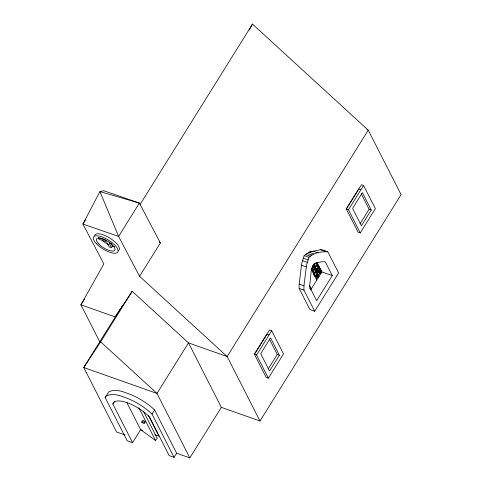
<?xml version="1.0" encoding="UTF-8"?>
<svg xmlns="http://www.w3.org/2000/svg" width="482" height="482" viewBox="0 0 482 482"><rect width="100%" height="100%" fill="white"/><g stroke="black" fill="none" stroke-linecap="round" stroke-linejoin="round"><path stroke-width="0.72" d="M299.129 288.411L299.159 284.049L301.473 265.19A11.086 5.344 -70.5 0 1 302.557 260.672L304.136 255.653L308.89 252.188L320.554 249.718L323.006 250.098L327.82 251.803L338.587 272.933L314.71 311.245L309.896 309.54L299.129 288.411L303.943 290.116L314.71 311.245M303.943 290.116L303.973 285.754L306.293 266.889A11.086 5.344 -70.5 0 1 307.371 262.377L308.95 257.358C313.776 252.508 321.41 251.64 327.82 251.803M249.188 29.992L252.496 24.1L368.242 130.17L401.09 194.638L259.991 421.015L221.34 407.344L188.492 342.877L132.176 291.267L115.252 316.963L80.91 304.811L103.859 263.913L82.898 224.046L99.943 191.583L103.678 190.703L139.388 203.091L160.349 242.958L139.569 276.294L227.143 356.547L259.991 421.015M85.645 219.641L82.898 224.046L118.608 236.427L139.569 276.294M105.968 240.44L98.352 237.747L99.117 239.253L106.733 241.946L109.263 246.911L111.577 247.73L112.481 246.278L110.902 243.169M140.117 204.398L252.496 24.1M84.489 299.075L80.91 304.811L99.876 342.033M120.53 308.492L83.741 367.519L116.59 431.986L124.916 434.933M121.663 306.679L122.452 305.407M221.34 407.344L189.83 457.9L156.981 393.433L83.741 367.519L100.666 341.822L132.176 291.267M126.736 402.38L140.654 429.697L132.568 442.675L127.2 440.771L105.148 397.487L108.884 391.776C116.276 388.245 124.693 392.396 131.755 394.957C140.075 398.734 147.974 403.603 154.589 409.947L176.647 453.237L189.83 457.9M132.568 442.675L112.878 404.024L114.415 401.554M141.889 422.045L142.57 420.955A1.536 0.56 31.9 0 1 144.106 420.913A1.536 0.56 31.9 0 1 144.835 422.346M144.425 422.943L145.106 421.852M176.647 453.237L174.074 457.358L152.023 414.068L154.589 409.947M256.569 355.005L271.697 330.73L269.54 329.965L254.412 354.24L256.569 355.005L268.378 378.183L283.506 353.896L271.697 330.73M312.047 267.155L312.758 266.016M313.234 265.257L314.246 263.63M311.565 268.884L313.023 266.54L314.204 268.86L312.969 270.071L312.938 267.408L312.505 267.371L312.619 270.191L313.318 270.282L312.432 271.703L311.252 269.384M315.186 263.07L313.499 265.775L314.68 268.094L316.71 264.847L315.818 263.106M360.259 232.945L348.444 209.76L363.573 185.492L361.422 184.727L346.293 209.001L358.102 232.179L360.259 232.945L375.382 208.658L363.573 185.492M317.843 263.973L317.451 264.606L318.415 266.498L318.807 265.865M315.361 271.969L313.674 274.68L318.994 276.56L318.469 275.535L320.5 272.282L321.024 273.312L316.644 271.764M320.247 272.107L316.174 270.667L316.566 270.034M313.993 274.794L315.68 272.083M316.017 271.541L316.885 270.149L314.987 266.938M320.042 268.299L319.65 268.926L318.68 267.016L319.072 266.389L314.071 264.618M309.076 286.844L309.769 285.736L310.559 287.284L309.866 288.393M320.313 268.817L319.915 269.45L320.711 270.998L321.102 270.372M310.131 288.917L310.824 287.802L311.348 288.832L310.095 288.393M310.655 289.947L321.892 271.92L316.987 262.292M268.191 368.989L277.228 354.487L269.396 339.111M360.072 223.75L369.11 209.248L361.271 193.866M279.385 355.252L269.558 371.013L260.702 353.625L270.529 337.864L279.385 355.252L277.228 354.487M371.261 210.013L361.44 225.769L352.583 208.387L362.404 192.625L371.261 210.013L369.11 209.248M332.279 275.596L316.632 300.696L309.583 286.85L311.119 271.637A7.266 3.501 -70.5 0 1 311.824 268.679L312.86 265.389C316.023 262.214 321.024 261.642 325.223 261.75L332.279 275.596L316.885 270.149M105.148 397.487L106.317 395.897C113.704 392.366 122.121 396.517 129.188 399.078C137.509 402.856 145.407 407.73 152.023 414.068M142.768 430.444L140.654 429.697L155.517 440.494L157.24 438.337L143.66 411.682M366.88 129.688L368.242 130.17L227.143 356.547L188.492 342.877L156.981 393.433L100.666 341.822M360.928 189.733L358.777 188.968L346.281 208.983L348.444 209.76M320.554 249.718L325.374 251.423M318.126 252.893L313.312 251.188L308.89 252.188L313.704 253.893M307.106 253.369L311.92 255.068M305.624 254.508L310.438 256.213M304.136 255.653L308.95 257.358M303.347 258.159L308.161 259.864M316.325 263.009L317.578 263.455L317.186 264.082L316.294 262.341M302.557 260.672L307.371 262.377M315.776 268.486L316.096 268.601M301.473 265.19L306.293 266.889M314.144 275.776L318.518 277.325L317.993 276.294L316.222 279.144L316.746 280.169M299.159 284.049L303.973 285.754M111.812 243.741L109.046 242.765L111.577 247.73M269.052 334.972L266.895 334.207L254.406 354.222L266.227 377.418L268.378 378.183M86.218 372.375L86.935 372.628M154.74 434.68L158.964 436.18L148.438 415.52M174.074 457.358L169.188 455.629L149.498 416.978A24.251 8.845 31.9 0 0 127.23 402.729A24.251 8.845 31.9 0 0 112.878 404.024M159.241 241.94L160.349 242.958M321.5 272.547L320.976 271.517L321.367 270.89L316.041 269.004L315.65 269.637L316.174 270.667M314.059 265.112L316.951 270.788M138.876 407.838L155.517 440.494M114.511 246.676A10.712 3.904 31.9 0 1 112.481 246.278M108.962 244.91A10.712 3.904 31.9 0 1 102.22 240.319M94.593 235.656A14.267 5.206 31.9 0 1 110.27 238.373A14.267 5.206 31.9 0 1 118.078 250.833M139.388 203.091L118.608 236.427L99.943 191.583L139.388 203.091M313.583 270.806L312.697 272.228L313.662 274.119L313.583 270.806M314.469 269.378L313.812 270.438L313.89 273.758L315.439 271.276L314.469 269.378M316.975 265.365L314.945 268.619L315.915 270.51L317.939 267.263L316.975 265.365M315.704 271.794L313.927 274.638L314.903 276.548L316.674 273.704L315.704 271.794M318.204 267.781L316.18 271.029L317.15 272.939L319.174 269.691L318.204 267.781M316.939 274.228L315.168 277.072L315.957 278.62L317.728 275.776L316.939 274.228M319.439 270.215L317.415 273.463L318.204 275.011L320.229 271.764L319.439 270.215M96.304 243.603A14.267 5.206 31.9 0 0 117.427 252.496A14.267 5.206 31.9 0 0 103.347 237.433A14.267 5.206 31.9 0 0 96.304 243.603M98.647 243.826A10.712 3.904 31.9 0 0 114.499 250.507A10.712 3.904 31.9 0 0 103.931 239.199A10.712 3.904 31.9 0 0 98.647 243.826M142.045 422.274A1.536 0.56 31.9 0 0 144.353 423.395A1.536 0.56 31.9 0 0 143.082 421.816A1.536 0.56 31.9 0 0 142.045 422.274"/></g></svg>
